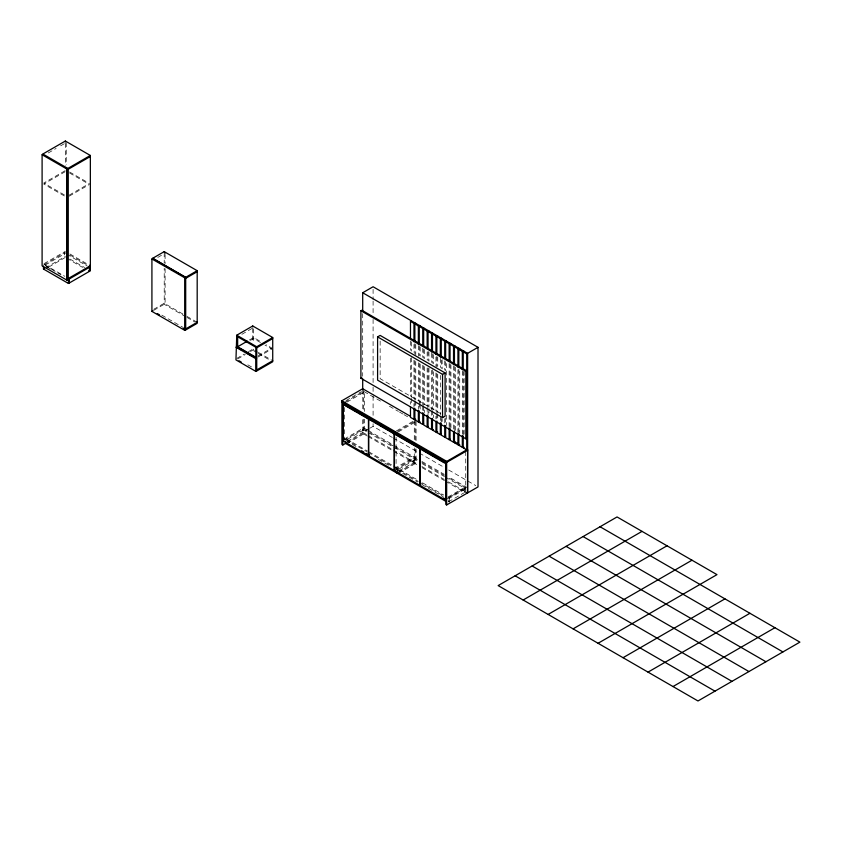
<?xml version="1.0" encoding="UTF-8"?>
<svg xmlns="http://www.w3.org/2000/svg" width="842" height="842" viewBox="0 0 842 842"><rect width="100%" height="100%" fill="white"/><g stroke="black" fill="none" stroke-linecap="round" stroke-linejoin="round"><path stroke-width="0.63" stroke-dasharray="4.21 3.16" d="M48.268 152.97L56.13 148.434M60.624 145.834L65.129 143.245M65.129 170.694L43.763 183.03L64.75 195.144M65.129 171.736L43.763 184.072L64.75 196.186M69.212 195.123L89.441 183.44M69.212 196.165L89.441 184.482M43.994 263.662L65.35 251.326M43.763 264.83L65.35 252.368M45.268 264.998L65.35 253.41L64.445 252.884L64.445 256.926L65.35 257.442L48.615 267.114M45.479 267.882L65.35 256.41M157.801 257.431L163.022 254.41M153.76 309.288L164.211 303.257L185.808 315.729M153.623 310.414L165.106 303.773L165.106 268.766M241.917 334.306L252.568 328.159M249.369 339.989L253.631 337.526L261.588 342.115M250.442 340.41L253.631 338.568L260.452 342.505M236.749 358.408L244.212 354.093M248.474 351.64L252.737 349.177L257.178 351.735M237.655 358.924L245.275 354.524M250.442 351.535L253.631 349.693L253.631 347.083M257.968 356.019L271.819 348.02L266.135 344.746M257.968 357.061L271.819 349.062L264.998 345.125M346.02 400.56L361.502 391.625M344.915 402.234L363.702 391.393L380.489 401.087M346.925 402.118L364.597 391.909L364.597 411.443M343.715 440.429L364.597 428.368L364.597 419.253M347.314 439.387L363.702 429.925M368.933 428.757L362.702 432.356L367.217 434.956M369.975 428.157L373.09 426.357L392.267 437.43M347.409 441.292L362.797 432.409M346.409 442.913L363.702 432.925M347.314 443.429L363.702 433.967L363.702 418.737M396.393 430.915L414.064 420.716M397.498 431.315L414.064 421.747M398.392 431.841L414.969 422.274M394.288 468.584L414.275 457.048L414.275 447.933M395.193 469.11L415.169 457.574M395.193 470.141L416.074 458.09L416.074 448.975M398.782 469.11L415.169 459.648M399.161 470.836L413.359 462.637L413.359 458.606M397.877 472.615L415.169 462.647M398.782 473.141L415.169 463.689L415.169 448.46M447.965 497.012L465.731 486.76L465.731 451.596M446.639 498.811L466.626 487.276L448.744 476.951M448.881 497.538L466.647 487.286M448.449 498.822L466.647 488.328L448.733 477.982M448.449 501.821L463.742 492.991M69.56 171.968L88.336 182.809M69.56 172.999L88.336 183.84M440.608 413.59L380.142 378.679L380.142 340.652M389.436 406.254L398.392 411.422M399.508 412.064L402.865 414.001M403.981 414.653L408.454 417.232M258.284 352.377L271.608 360.071M257.178 352.777L252.737 350.209L252.737 349.177M258.284 353.419L269.387 359.829M186.956 316.382L197.186 322.297M185.808 316.771L164.211 304.299L164.211 268.24M186.956 317.423L194.912 322.023M393.403 438.072L418.221 452.407M419.348 453.059L444.166 467.384M448.681 469.994L475.762 485.623M69.897 253.958L88.073 264.451M69.897 254.989L90.347 266.798M66.718 254.2L87.168 266.009M367.059 429.788L363.702 427.852L343.715 439.387L356.029 446.492M368.175 430.441L392.793 444.65M393.909 445.292L417.411 458.858M421.884 461.448L444.271 474.362M69.897 259.031L84.663 267.556M363.702 428.894L417.411 459.9M421.884 462.479L444.271 475.404M66.718 258.241L82.632 267.419M362.797 429.409L367.28 431.988M368.396 432.641L417.632 461.069M422.105 463.647L444.481 476.572M445.597 477.214L465.731 488.844L465.731 491.865M161.811 315.14L183.419 327.612M247.853 364.818L252.295 367.375M368.175 435.514L392.782 449.723M393.161 449.933L417.979 464.268M421.884 466.521L444.26 479.435M448.449 481.856L465.521 491.707M367.28 436.03L362.797 433.451L362.702 418M368.396 436.682L417.632 465.1M422.105 467.689L444.481 480.603M445.597 481.256L465.731 492.875M44.363 264.483L64.813 276.292M346.409 438.871L367.67 451.144M368.785 451.786L392.288 465.352M393.403 465.994L418.021 480.214M422.505 482.803L443.755 495.075M45.142 265.619L61.045 274.808M46.878 266.967L51.415 269.598M345.515 439.387L366.775 451.659M367.891 452.312L392.498 466.521M396.992 469.11L418.242 481.382M419.358 482.024L443.976 496.233M378.405 459.416L390.709 466.521M396.308 469.752L417.569 482.024M422.042 484.613L443.302 496.885M464.837 488.318L464.837 492.36M464.131 371.027L464.131 434.146M463.226 371.554L463.226 434.946M462.332 371.027L462.332 434.146M459.732 371.122L459.732 432.925M458.827 369.007L458.827 432.409M457.932 369.806L457.932 432.925M455.333 367.27L455.333 430.388M454.438 366.47L454.438 429.873M453.533 365.954L453.533 429.073M450.933 364.733L450.933 427.852M450.038 363.933L450.038 427.326M449.354 502.337L449.354 498.296L448.449 497.78L448.449 501.843M449.144 363.418L449.144 427.852M446.544 363.512L446.544 425.315M445.639 361.671L445.639 370.88M445.639 417.937L445.639 424.789M444.744 360.881L444.744 370.08M444.744 418.737L444.744 424M442.145 359.65L442.145 368.859M442.145 418.832L442.145 421.453M441.25 360.176L441.25 368.343M441.25 418.306L441.25 422.252M440.345 358.345L440.345 367.544M440.345 375.437L440.345 414.885M440.345 416.201L440.345 421.453M437.745 357.113L437.745 366.323M437.745 374.206L437.745 412.348M437.745 413.664L437.745 420.232M436.851 356.324L436.851 366.838M436.851 373.416L436.851 413.138M436.851 414.18L436.851 419.716M435.945 357.113L435.945 366.323M435.945 372.901L435.945 411.033M435.945 416.285L435.945 418.916M433.356 354.577L433.356 363.786M433.356 371.669L433.356 409.801M433.356 415.064L433.356 417.695M432.451 353.787L432.451 363.26M432.451 369.838L432.451 409.286M432.451 410.601L432.451 418.495M431.557 353.261L431.557 362.47M431.557 370.354L431.557 409.801M431.557 411.117L431.557 417.695M428.957 352.04L428.957 361.25M428.957 367.817L428.957 407.265M428.957 408.58L428.957 415.159M428.062 351.24L428.062 360.723M428.062 368.343L428.062 406.749M428.062 411.727L428.062 414.643M427.157 352.04L427.157 359.934M427.157 367.817L427.157 405.949M427.157 407.265L427.157 413.843M424.557 349.504L424.557 358.703M424.557 366.596L424.557 404.728M424.557 409.991L424.557 412.622M423.663 348.977L423.663 358.187M423.663 365.796L423.663 405.528M423.663 406.56L423.663 412.096M422.758 348.188L422.758 357.387M422.758 365.281L422.758 404.728M422.758 406.044L422.758 411.306M420.169 346.967L420.169 356.166M420.169 364.06L420.169 403.507M420.169 404.823L420.169 410.086M419.263 346.167L419.263 355.65M419.263 363.26L419.263 402.708M419.263 402.992L419.263 409.559M418.369 345.652L418.369 356.166M418.369 362.744L418.369 400.876M418.369 406.139L418.369 408.77M416.074 421.632L416.074 442.46M415.769 344.431L415.769 354.945M415.769 361.523L415.769 399.655M415.769 400.971L415.769 407.539M415.169 421.116L415.169 440.64M414.864 343.631L414.864 354.145M414.864 360.723L414.864 400.445M414.864 401.487L414.864 407.023M414.275 420.59L414.275 441.429M413.969 344.431L413.969 352.314M413.969 360.208L413.969 398.34M413.969 403.602L413.969 407.539M411.37 341.884L411.37 351.093M411.37 357.671L411.37 397.119M411.37 398.434L411.37 405.002M410.475 341.094L410.475 350.293M410.475 358.187L410.475 396.319M410.475 401.581L410.475 404.213M397.877 468.584L397.887 470.604M396.982 468.068L396.982 470.078M396.087 437.23L396.087 468.331M373.09 289.353L373.09 299.794M373.09 301.099L373.09 314.15M373.09 319.371L373.09 385.91M373.09 387.215L373.09 395.035M373.09 396.34L373.09 417.222M373.09 423.747L373.09 426.357M363.702 390.351L363.702 411.001M362.702 313.624L362.702 376.248M362.797 389.835L362.797 410.475M344.62 407.517L344.62 439.913M253.631 328.843L253.631 341.873M252.737 328.327L252.737 342.662M165.106 254.505L165.106 263.578M164.211 252.684L164.211 263.062M66.244 142.593L66.244 164.706M65.35 143.372L65.35 165.485M414.275 463.163L414.275 459.132L414.264 463.163"/><path stroke-width="1.26" d="M43.468 266.009L43.468 269.04L68.465 283.47L90.347 270.84L90.347 155.465L65.35 141.035L42.868 154.012L67.865 168.442L67.865 279.776L90.347 266.798M67.76 168.505L67.76 279.607L66.865 280.123L42.1 265.83L42.1 154.728L42.995 154.202M42.1 154.728L66.865 169.021L90.347 155.465M43.468 269.04L44.363 268.524M152.718 258.284L164.211 251.642L197.186 270.682L197.186 323.328L185.693 329.969L185.693 277.313L152.718 258.284L152.718 259.315M183.335 328.485L185.598 329.79L184.693 330.306L151.918 311.393L151.918 258.968L152.823 258.452L185.598 277.376M197.186 270.682L184.693 277.892L184.693 330.306M151.918 311.393L152.823 310.866M236.749 335.211L252.737 325.98L272.724 337.526L272.724 361.755L256.736 370.985L256.736 346.757L236.749 335.211L235.949 359.902L255.736 371.322L256.631 370.806M247.243 341.22L237.655 346.757L255.831 357.25M256.736 346.757L272.724 337.526M272.724 338.558L256.736 347.788L236.749 336.253M362.702 311.014L362.702 292.753L373.09 286.754L478.014 347.325L478.014 486.929L446.66 504.937L445.765 504.421L445.765 461.848M235.949 347.209L255.736 358.639L256.631 358.113L236.855 346.693M256.736 369.943L272.724 360.713M360.902 310.751L361.797 310.224L466.721 370.806L465.826 371.322L360.902 310.751L360.902 378.237L465.826 438.819L466.721 438.303M377.595 336.884L380.142 335.411L445.092 372.911L445.092 416.169L442.545 417.643L377.595 380.152L377.595 336.884L442.545 374.374L445.092 372.911M410.475 338.463L410.475 321.37L411.37 320.844M410.475 321.37L413.969 323.391L414.864 322.865L414.864 341.273M415.769 323.391L414.864 323.907L418.369 325.928L419.263 325.401L419.263 343.81M420.169 325.928L419.263 326.443L422.758 328.464L423.663 327.948L423.663 346.073M424.557 328.464L423.663 328.98L427.157 331.001L428.062 330.485L428.062 348.62M428.957 331.001L428.062 331.516L431.557 333.537L432.451 333.022L432.451 351.43M433.356 333.537L432.451 334.053L435.945 336.074L436.851 335.558L436.851 353.966M360.902 378.237L361.797 377.721M437.745 336.074L436.851 336.6L440.345 338.61L441.25 338.095L441.25 356.503M442.145 338.61L441.25 339.137L444.744 341.157L445.639 340.631L445.639 358.766M466.647 492.36L467.542 492.886L467.626 449.312L446.744 461.374L446.744 462.416L341.82 401.834L341.82 400.792L362.702 388.741L410.086 416.095M446.544 341.157L445.639 341.673L449.144 343.694L450.038 343.168L450.038 361.302M342.947 404.339L343.852 403.813L369.354 418.537L368.459 419.063L342.947 404.339L342.947 440.903L368.459 455.638L369.354 455.112M450.933 343.694L450.038 344.21L453.533 346.23L454.438 345.715L454.438 364.123M455.333 346.23L454.438 346.746L457.932 348.767L458.827 348.251L458.827 366.659M459.732 348.767L458.827 349.283L462.332 351.303L463.226 350.788L463.226 369.196M464.131 351.303L463.226 351.83L466.721 353.84L478.014 347.325M368.691 419.19L369.585 418.674L395.087 433.398L394.193 433.914L368.691 419.19L368.691 455.764L394.193 470.489L394.193 433.914M341.915 401.897L341.915 444.471L342.82 444.986L346.115 443.081M410.475 406.844L410.475 417.358L413.969 419.379L414.864 418.863M414.864 408.338L414.864 419.895L415.769 419.379M394.424 434.051L395.319 433.535L420.832 448.26L419.926 448.775L394.424 434.051L394.424 470.625L419.926 485.35L420.832 484.834M414.864 419.895L418.369 421.916L419.263 421.4M419.263 410.875L419.263 422.431L420.169 421.916M419.263 422.431L422.758 424.452L423.663 423.936M368.691 455.764L369.585 455.248M423.663 413.411L423.663 424.978L427.157 426.989L428.062 426.473M428.062 415.959L428.062 427.515L431.557 429.536L432.451 429.01M432.451 418.495L432.451 430.052L433.356 429.536M432.451 430.052L435.945 432.072L436.851 431.546M436.851 421.032L436.851 432.588L437.745 432.072M436.851 432.588L440.345 434.609L441.25 434.093M420.158 448.912L445.66 463.637L445.66 500.211L420.158 485.487L420.158 448.912L421.063 448.397L445.45 462.479M441.25 423.294L441.25 435.125L444.744 437.145L445.639 436.63M394.424 470.625L395.319 470.11M445.639 425.831L445.639 437.661L449.144 439.682L450.038 439.166M397.887 472.625L396.982 473.141L396.982 471.12M450.038 428.368L450.038 440.198L453.533 442.218L454.438 441.703M454.438 430.904L454.438 442.745L455.333 442.218M454.438 442.745L457.932 444.755L458.827 444.239M458.827 433.441L458.827 445.281L459.732 444.755M458.827 445.281L462.332 447.302L463.226 446.776M463.226 435.988L463.226 447.818L464.131 447.302M467.626 450.354L446.66 462.363L446.66 504.937M523.135 600.02L642.036 531.365M548.11 614.439L667.011 545.795M573.086 628.858L691.987 560.214M598.073 643.277L716.974 574.633L617.049 516.946L498.148 585.59L697.986 700.965L799.9 642.13L600.062 526.755M623.048 657.697L724.962 598.862M648.024 672.126L749.938 613.281M673.011 686.546L774.924 627.7M362.702 292.753L467.626 353.324L467.626 492.928M89.441 155.98L90.347 156.507L67.865 169.484L65.592 168.168M165.106 253.2L164.211 251.642M196.281 271.198L197.186 271.724L185.693 278.355L151.918 258.968M454.091 441.503L457.953 443.734M463.226 447.818L466.721 449.838L466.721 353.84M583.085 536.564L782.913 651.929M341.82 400.792L446.744 461.374M357.355 412.191L344.81 404.96L344.81 402.497M359.513 413.443L373.195 421.337M375.353 422.589L377.721 423.947M379.879 425.199L387.909 429.83M390.057 431.083L398.087 435.703M400.234 436.956L433.156 455.954M435.303 457.206L437.682 458.564M439.829 459.816L443.334 461.826M196.281 321.77L197.186 322.297L185.693 328.927L184.798 328.412M238.791 348.451L241.054 349.767M247.874 353.703L251.284 355.671M89.441 265.241L90.347 265.767L67.865 278.744L66.96 278.218L66.96 168.958M88.547 266.798L89.441 267.324L89.441 271.356L88.547 270.84M566.098 546.363L765.925 661.738M157.265 313.55L159.538 314.866M238.97 360.723L241.191 362.007M68.465 278.397L69.36 278.913L69.36 282.954L68.465 282.438M549.11 556.173L748.938 671.548M361.618 450.765L363.86 452.059M366.091 453.343L368.333 454.638M443.302 497.927L445.544 499.222M446.218 501.569L345.515 443.429L345.515 441.408M532.123 565.982L731.961 681.357M515.136 575.791L714.974 691.156M465.826 371.322L465.826 438.819M462.332 351.303L462.332 369.712M462.332 435.461L462.332 447.302M457.932 348.767L457.932 367.175M457.932 434.24L457.932 444.755M453.533 346.23L453.533 364.639M453.533 431.704L453.533 442.218M449.144 343.694L449.144 360.786M449.144 427.852L449.144 439.682M444.744 341.157L444.744 358.25M444.744 425.315L444.744 437.145M442.545 374.374L442.545 417.643M440.345 338.61L440.345 357.029M440.345 422.768L440.345 434.609M435.945 336.074L435.945 354.482M435.945 421.547L435.945 432.072M431.557 333.537L431.557 351.945M431.557 419.011L431.557 429.536M427.157 331.001L427.157 348.093M427.157 415.159L427.157 426.989M422.758 328.464L422.758 345.557M422.758 412.622L422.758 424.452M419.926 448.775L419.926 485.35M418.369 325.928L418.369 344.336M418.369 410.086L418.369 421.916M413.969 323.391L413.969 341.799M413.969 408.854L413.969 419.379M397.287 433.398L397.287 435.24M396.393 432.883L396.393 434.725M395.487 432.356L395.487 434.209M368.459 419.063L368.459 455.638M362.702 378.858L362.702 389.783M345.82 403.676L345.82 405.528M344.915 402.465L344.915 405.013M342.82 402.413L342.82 444.986M255.831 347.272L255.831 358.292M255.736 358.639L255.736 371.322M252.737 325.98L252.737 327.022M237.655 336.768L237.655 347.788M68.465 279.439L68.465 283.47M66.865 169.021L66.865 280.123M65.35 141.035L65.35 142.077"/></g></svg>
